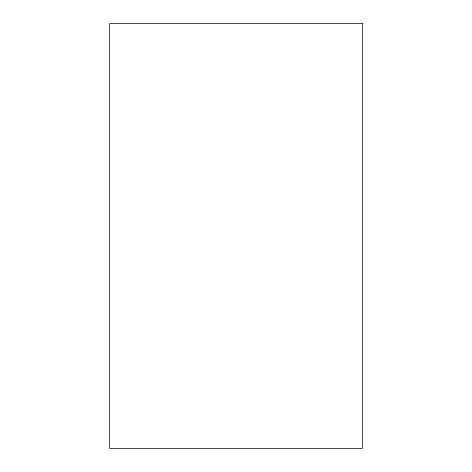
<?xml version="1.0" encoding="UTF-8"?>
<svg xmlns="http://www.w3.org/2000/svg" width="472" height="472" viewBox="0 0 472 472"><rect width="100%" height="100%" fill="white"/><g stroke="black" fill="none" stroke-linecap="round" stroke-linejoin="round"><path stroke-width="0.71" d="M362.443 23.6L109.557 23.6L109.557 448.4L362.443 448.4L362.443 23.6"/></g></svg>
